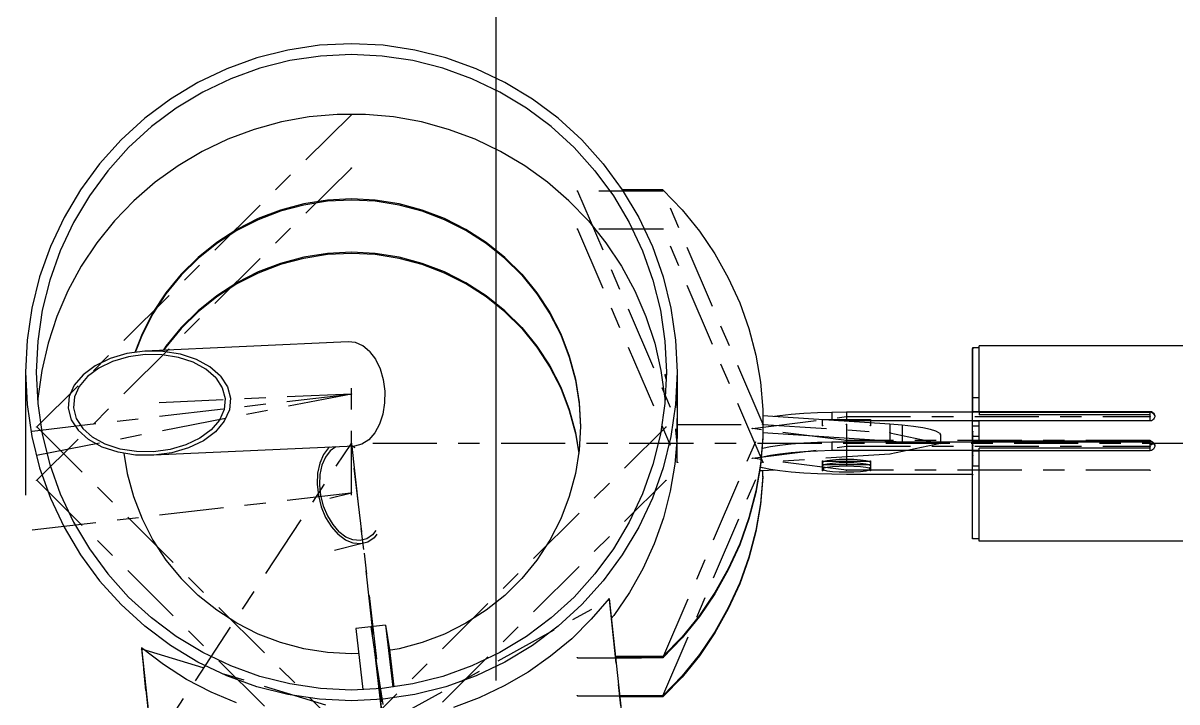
# Model space of a CAD drawing. Header units: millimetres. Extents: x 2368 to 8313, y 7493 to 11698.
# Drawn here: x 4042.2 to 4096.2, y 9145 to 9176.8 of the extents above; entities that cross this region are included whole.
import ezdxf

# ---------------------------------------------------------------- set-up
doc = ezdxf.new("R2010")
doc.units = ezdxf.units.MM
for name, pattern in [('CENTER', [50.8, 31.75, -6.35, 6.35, -6.35]), ('XKITLINE00', [0]), ('XKITLINE03', [6, 3, -1, 1, -1])]:
    doc.linetypes.add(name, pattern=pattern)

msp = doc.modelspace()

# ---------------------------------------------------------------- linework, layer by layer
at = {"color": 6, "linetype": 'CENTER'}
msp.add_line((4064.3619, 8739.6288), (4064.3619, 9217.681), dxfattribs=at)
at = {"color": 8, "linetype": 'XKITLINE00'}
for p, q in [((4054.615, 9175.5166), (4053.1642, 9175.1503)), ((4056.0944, 9175.7379), (4054.615, 9175.5166)), ((4057.5882, 9175.8119), (4056.0944, 9175.7379)), ((4057.5882, 9175.3078), (4056.1434, 9175.2362)), ((4059.082, 9175.7379), (4057.5882, 9175.8119)), ((4059.0329, 9175.2362), (4057.5882, 9175.3078)), ((4060.5614, 9175.5166), (4059.082, 9175.7379)), ((4062.0121, 9175.1503), (4060.5614, 9175.5166)), ((4053.1642, 9175.1503), (4051.7561, 9174.6423)), ((4054.7125, 9175.0222), (4053.3094, 9174.6679)), ((4056.1434, 9175.2362), (4054.7125, 9175.0222)), ((4060.4638, 9175.0222), (4059.0329, 9175.2362)), ((4061.867, 9174.6679), (4060.4638, 9175.0222)), ((4063.4203, 9174.6423), (4062.0121, 9175.1503)), ((4051.7561, 9174.6423), (4050.4041, 9173.9976)), ((4053.3094, 9174.6679), (4051.9474, 9174.1766)), ((4063.2289, 9174.1766), (4061.867, 9174.6679)), ((4064.7723, 9173.9976), (4063.4203, 9174.6423)), ((4050.4041, 9173.9976), (4049.1213, 9173.2224)), ((4051.9474, 9174.1766), (4050.6398, 9173.553)), ((4064.5366, 9173.553), (4063.2289, 9174.1766)), ((4066.0551, 9173.2224), (4064.7723, 9173.9976)), ((4049.1213, 9173.2224), (4047.92, 9172.3242)), ((4050.6398, 9173.553), (4049.3991, 9172.8033)), ((4065.7773, 9172.8033), (4064.5366, 9173.553)), ((4067.2563, 9172.3242), (4066.0551, 9173.2224)), ((4049.3991, 9172.8033), (4048.2372, 9171.9345)), ((4066.9391, 9171.9345), (4065.7773, 9172.8033)), ((4047.92, 9172.3242), (4046.8119, 9171.3116)), ((4054.3127, 9172.1535), (4053.0395, 9171.805)), ((4055.6123, 9172.3874), (4054.3127, 9172.1535)), ((4056.9278, 9172.5049), (4055.6123, 9172.3874)), ((4058.2486, 9172.5049), (4056.9278, 9172.5049)), ((4059.5641, 9172.3874), (4058.2486, 9172.5049)), ((4060.8637, 9172.1535), (4059.5641, 9172.3874)), ((4062.1369, 9171.805), (4060.8637, 9172.1535)), ((4068.3645, 9171.3116), (4067.2563, 9172.3242)), ((4048.2372, 9171.9345), (4047.1654, 9170.9552)), ((4053.0395, 9171.805), (4051.8029, 9171.3446)), ((4063.3735, 9171.3446), (4062.1369, 9171.805)), ((4068.0109, 9170.9552), (4066.9391, 9171.9345)), ((4046.8119, 9171.3116), (4045.8075, 9170.1944)), ((4051.8029, 9171.3446), (4050.6128, 9170.7762)), ((4064.5635, 9170.7762), (4063.3735, 9171.3446)), ((4068.3645, 9171.3116), (4069.3689, 9170.1944)), ((4047.1654, 9170.9552), (4046.194, 9169.8746)), ((4050.6128, 9170.7762), (4049.479, 9170.1043)), ((4065.6974, 9170.1043), (4064.5635, 9170.7762)), ((4068.0109, 9170.9552), (4068.9823, 9169.8746)), ((4045.8075, 9170.1944), (4044.9166, 9168.9833)), ((4049.479, 9170.1043), (4048.4104, 9169.3342)), ((4066.766, 9169.3342), (4065.6974, 9170.1043)), ((4069.3689, 9170.1944), (4070.2598, 9168.9833)), ((4046.194, 9169.8746), (4045.3323, 9168.7032)), ((4068.9823, 9169.8746), (4069.844, 9168.7032)), ((4044.9166, 9168.9833), (4044.1477, 9167.6899)), ((4048.4104, 9169.3342), (4047.4158, 9168.4723)), ((4067.7606, 9168.4723), (4066.766, 9169.3342)), ((4070.2598, 9168.9833), (4071.0287, 9167.6899)), ((4072.1647, 9168.9747), (4070.2661, 9168.9747)), ((4072.1647, 9168.9747), (4073.0578, 9168.0476)), ((4045.3323, 9168.7032), (4044.5887, 9167.4523)), ((4047.4158, 9168.4723), (4046.503, 9167.5254)), ((4055.3594, 9168.3197), (4054.2755, 9168.0317)), ((4056.4676, 9168.4938), (4055.3594, 9168.3197)), ((4056.4676, 9168.4429), (4055.3594, 9168.2688)), ((4057.5882, 9168.5521), (4056.4676, 9168.4938)), ((4057.5882, 9168.5012), (4056.4676, 9168.4429)), ((4058.7087, 9168.4938), (4057.5882, 9168.5521)), ((4058.7087, 9168.4429), (4057.5882, 9168.5012)), ((4059.817, 9168.3197), (4058.7087, 9168.4938)), ((4059.817, 9168.2688), (4058.7087, 9168.4429)), ((4060.9009, 9168.0317), (4059.817, 9168.3197)), ((4067.7606, 9168.4723), (4068.6734, 9167.5254)), ((4069.844, 9168.7032), (4070.5877, 9167.4523)), ((4054.2755, 9168.0317), (4053.228, 9167.6328)), ((4054.2755, 9167.9808), (4053.228, 9167.5819)), ((4055.3594, 9168.2688), (4054.2755, 9167.9808)), ((4060.9009, 9167.9808), (4059.817, 9168.2688)), ((4061.9484, 9167.6328), (4060.9009, 9168.0317)), ((4061.9484, 9167.5819), (4060.9009, 9167.9808)), ((4073.0578, 9168.0476), (4073.8686, 9167.049)), ((4044.1477, 9167.6899), (4043.5083, 9166.3269)), ((4044.5887, 9167.4523), (4043.9702, 9166.134)), ((4046.503, 9167.5254), (4045.6795, 9166.5011)), ((4053.228, 9167.6328), (4052.2282, 9167.1276)), ((4053.228, 9167.5819), (4052.2282, 9167.0767)), ((4062.9482, 9167.1276), (4061.9484, 9167.6328)), ((4062.9482, 9167.0767), (4061.9484, 9167.5819)), ((4068.6734, 9167.5254), (4069.4969, 9166.5011)), ((4070.5877, 9167.4523), (4071.2062, 9166.134)), ((4071.0287, 9167.6899), (4071.6681, 9166.3269)), ((4052.2282, 9167.1276), (4051.2871, 9166.5214)), ((4052.2282, 9167.0767), (4051.2871, 9166.4705)), ((4063.8893, 9166.5214), (4062.9482, 9167.1276)), ((4063.8893, 9166.4705), (4062.9482, 9167.0767)), ((4073.8686, 9167.049), (4074.5912, 9165.9858)), ((4043.5083, 9166.3269), (4043.0044, 9164.9072)), ((4043.9702, 9166.134), (4043.4829, 9164.7608)), ((4045.6795, 9166.5011), (4044.9518, 9165.4077)), ((4051.2871, 9166.5214), (4050.4151, 9165.821)), ((4051.2871, 9166.4705), (4050.4151, 9165.7701)), ((4064.7613, 9165.821), (4063.8893, 9166.5214)), ((4064.7613, 9165.7701), (4063.8893, 9166.4705)), ((4069.4969, 9166.5011), (4070.2246, 9165.4077)), ((4071.2062, 9166.134), (4071.6935, 9164.7608)), ((4071.6681, 9166.3269), (4072.1719, 9164.9072)), ((4050.4151, 9165.821), (4049.6217, 9165.034)), ((4050.4151, 9165.7701), (4049.6217, 9164.9831)), ((4055.3594, 9165.8258), (4054.2755, 9165.5377)), ((4055.3594, 9165.7749), (4054.2755, 9165.4868)), ((4056.4677, 9165.9999), (4055.3594, 9165.8258)), ((4056.4677, 9165.949), (4055.3594, 9165.7749)), ((4057.5882, 9166.0581), (4056.4677, 9165.9999)), ((4057.5882, 9166.0072), (4056.4677, 9165.949)), ((4058.7088, 9165.9999), (4057.5882, 9166.0581)), ((4058.7088, 9165.949), (4057.5882, 9166.0072)), ((4059.817, 9165.8258), (4058.7088, 9165.9999)), ((4059.817, 9165.7749), (4058.7088, 9165.949)), ((4060.9009, 9165.5377), (4059.817, 9165.8258)), ((4060.9009, 9165.4868), (4059.817, 9165.7749)), ((4065.5547, 9165.034), (4064.7613, 9165.821)), ((4065.5547, 9164.9831), (4064.7613, 9165.7701)), ((4074.5912, 9165.9858), (4075.2206, 9164.8658)), ((4044.9518, 9165.4077), (4044.3259, 9164.2541)), ((4053.228, 9165.1389), (4052.2282, 9164.6336)), ((4053.228, 9165.088), (4052.2282, 9164.5827)), ((4054.2755, 9165.5377), (4053.228, 9165.1389)), ((4054.2755, 9165.4868), (4053.228, 9165.088)), ((4061.9484, 9165.1389), (4060.9009, 9165.5377)), ((4061.9484, 9165.088), (4060.9009, 9165.4868)), ((4062.9482, 9164.6336), (4061.9484, 9165.1389)), ((4062.9482, 9164.5827), (4061.9484, 9165.088)), ((4070.2246, 9165.4077), (4070.8505, 9164.2541)), ((4043.0044, 9164.9072), (4042.641, 9163.4445)), ((4043.4829, 9164.7608), (4043.1314, 9163.3462)), ((4049.6217, 9165.034), (4048.9155, 9164.1691)), ((4049.6217, 9164.9831), (4048.9155, 9164.1182)), ((4052.2282, 9164.6336), (4051.2872, 9164.0274)), ((4052.2282, 9164.5827), (4051.2872, 9163.9765)), ((4063.8893, 9164.0274), (4062.9482, 9164.6336)), ((4063.8893, 9163.9765), (4062.9482, 9164.5827)), ((4065.5547, 9165.034), (4066.2609, 9164.1691)), ((4065.5547, 9164.9831), (4066.2609, 9164.1182)), ((4071.6935, 9164.7608), (4072.0449, 9163.3462)), ((4072.1719, 9164.9072), (4072.5353, 9163.4445)), ((4075.2206, 9164.8658), (4075.7521, 9163.6969)), ((4044.3259, 9164.2541), (4043.8068, 9163.0494)), ((4048.9155, 9164.1691), (4048.3044, 9163.2357)), ((4048.9155, 9164.1182), (4048.3044, 9163.1848)), ((4051.2872, 9164.0274), (4050.4151, 9163.327)), ((4051.2872, 9163.9765), (4050.4151, 9163.2761)), ((4064.7613, 9163.327), (4063.8893, 9164.0274)), ((4064.7613, 9163.2761), (4063.8893, 9163.9765)), ((4066.2609, 9164.1691), (4066.872, 9163.2357)), ((4066.2609, 9164.1182), (4066.872, 9163.1848)), ((4070.8505, 9164.2541), (4071.3696, 9163.0494)), ((4042.641, 9163.4445), (4042.4216, 9161.953)), ((4072.5353, 9163.4445), (4072.7548, 9161.953)), ((4075.7521, 9163.6969), (4076.1819, 9162.4877)), ((4043.1314, 9163.3462), (4042.9192, 9161.9036)), ((4043.8068, 9163.0494), (4043.3987, 9161.8035)), ((4048.3044, 9163.2357), (4047.795, 9162.244)), ((4048.3044, 9163.1848), (4047.795, 9162.1931)), ((4050.4151, 9163.327), (4049.6217, 9162.5401)), ((4050.4151, 9163.2761), (4049.6217, 9162.4892)), ((4065.5547, 9162.5401), (4064.7613, 9163.327)), ((4065.5547, 9162.4892), (4064.7613, 9163.2761)), ((4066.872, 9163.2357), (4067.3814, 9162.244)), ((4066.872, 9163.1848), (4067.3814, 9162.1931)), ((4071.3696, 9163.0494), (4071.7777, 9161.8035)), ((4072.0449, 9163.3462), (4072.2572, 9161.9036)), ((4049.6217, 9162.5401), (4048.9155, 9161.6751)), ((4049.6217, 9162.4892), (4048.9155, 9161.6242)), ((4065.5547, 9162.5401), (4066.2609, 9161.6751)), ((4065.5547, 9162.4892), (4066.2609, 9161.6242)), ((4076.1819, 9162.4877), (4076.507, 9161.2467)), ((4042.4216, 9161.953), (4042.3482, 9160.447)), ((4042.9192, 9161.9036), (4042.8482, 9160.447)), ((4043.3987, 9161.8035), (4043.1047, 9160.5262)), ((4047.795, 9162.244), (4047.4572, 9161.3712)), ((4047.795, 9162.1931), (4047.478, 9161.374)), ((4057.4368, 9161.8663), (4047.9251, 9161.4345)), ((4057.7879, 9161.8352), (4057.4368, 9161.8663)), ((4058.1289, 9161.6835), (4057.7879, 9161.8352)), ((4067.3814, 9162.244), (4067.7835, 9161.205)), ((4067.3814, 9162.1931), (4067.7835, 9161.1541)), ((4071.7777, 9161.8035), (4072.0716, 9160.5262)), ((4072.2572, 9161.9036), (4072.3282, 9160.447)), ((4072.7548, 9161.953), (4072.8282, 9160.447)), ((4047.086, 9161.321), (4046.2994, 9161.0913)), ((4047.9251, 9161.4345), (4047.086, 9161.321)), ((4047.9389, 9161.275), (4047.1547, 9161.169)), ((4048.7748, 9161.426), (4047.9251, 9161.4345)), ((4048.7328, 9161.267), (4047.9389, 9161.275)), ((4049.4968, 9161.1455), (4048.7328, 9161.267)), ((4049.5924, 9161.2959), (4048.7748, 9161.426)), ((4048.9155, 9161.6751), (4048.7835, 9161.4734)), ((4048.9155, 9161.6242), (4048.8178, 9161.475)), ((4050.3369, 9161.0509), (4049.5924, 9161.2959)), ((4058.4428, 9161.4189), (4058.1289, 9161.6835)), ((4058.4428, 9161.4189), (4058.7139, 9161.0547)), ((4066.2609, 9161.6751), (4066.872, 9160.7417)), ((4066.2609, 9161.6242), (4066.872, 9160.6908)), ((4086.9482, 9161.5875), (4086.6482, 9161.5875)), ((4086.6482, 9161.5875), (4086.6482, 9161.564)), ((4086.6482, 9159.8479), (4086.6482, 9161.564)), ((4086.9482, 9158.6034), (4086.9482, 9161.6874)), ((4134.2282, 9161.6874), (4086.9482, 9161.6874)), ((4045.6048, 9160.7568), (4045.0371, 9160.3343)), ((4046.2994, 9161.0913), (4045.6048, 9160.7568)), ((4046.4197, 9160.9543), (4045.7707, 9160.6417)), ((4047.1547, 9161.169), (4046.4197, 9160.9543)), ((4050.1925, 9160.9166), (4049.4968, 9161.1455)), ((4050.785, 9160.5916), (4050.1925, 9160.9166)), ((4050.971, 9160.7031), (4050.3369, 9161.0509)), ((4058.7139, 9161.0547), (4058.9285, 9160.609)), ((4066.872, 9160.7417), (4067.3814, 9159.7501)), ((4067.7835, 9161.205), (4068.0739, 9160.1299)), ((4067.7835, 9161.1541), (4068.0739, 9160.079)), ((4076.507, 9161.2467), (4076.7251, 9159.9828)), ((4042.3482, 9160.447), (4042.3482, 9154.7057)), ((4042.3482, 9160.447), (4042.4216, 9158.941)), ((4042.8482, 9160.447), (4042.9192, 9158.9904)), ((4043.1047, 9160.5262), (4042.9274, 9159.228)), ((4045.0371, 9160.3343), (4044.6247, 9159.8451)), ((4045.2402, 9160.247), (4044.8548, 9159.7898)), ((4045.7707, 9160.6417), (4045.2402, 9160.247)), ((4051.2445, 9160.1869), (4050.785, 9160.5916)), ((4051.4628, 9160.2701), (4050.971, 9160.7031)), ((4051.2445, 9160.1869), (4051.5482, 9159.7229)), ((4051.4628, 9160.2701), (4051.7877, 9159.7734)), ((4058.9285, 9160.609), (4059.0759, 9160.1043)), ((4066.872, 9160.6908), (4067.3814, 9159.6992)), ((4072.0716, 9160.5262), (4072.2489, 9159.228)), ((4072.3282, 9160.447), (4072.2572, 9158.9904)), ((4072.2572, 9160.368), (4072.3138, 9160.152)), ((4072.2572, 9160.3172), (4072.3117, 9160.1091)), ((4072.8282, 9160.447), (4072.7548, 9158.941)), ((4072.8282, 9160.447), (4072.8282, 9157.8858)), ((4044.6247, 9159.8451), (4044.3883, 9159.3136)), ((4044.8548, 9159.7898), (4044.6339, 9159.2932)), ((4051.5482, 9159.7229), (4051.6806, 9159.2227)), ((4051.7877, 9159.7734), (4051.9295, 9159.2381)), ((4059.0759, 9160.1043), (4059.1487, 9159.5659)), ((4067.3814, 9159.7501), (4067.7835, 9158.711)), ((4067.3814, 9159.6992), (4067.7835, 9158.6601)), ((4068.0739, 9160.1299), (4068.2495, 9159.0307)), ((4068.0739, 9160.079), (4068.2495, 9158.9798)), ((4076.7251, 9159.9828), (4076.8345, 9158.7052)), ((4086.6482, 9158.575), (4086.6482, 9159.8479)), ((4042.9274, 9159.228), (4042.9179, 9159.0165)), ((4044.3883, 9159.3136), (4044.3397, 9158.7665)), ((4044.6339, 9159.2932), (4044.5886, 9158.7819)), ((4051.6806, 9159.2227), (4051.6353, 9158.7114)), ((4051.9295, 9159.2381), (4051.8809, 9158.691)), ((4059.1487, 9159.5659), (4059.1432, 9159.0207)), ((4072.2489, 9159.228), (4072.2585, 9159.0169)), ((4072.7748, 9159.3515), (4072.8345, 9158.6543)), ((4072.7764, 9159.3839), (4072.8345, 9158.7052)), ((4086.9482, 9159.247), (4086.6482, 9159.247)), ((4042.4216, 9158.941), (4042.641, 9157.4494)), ((4042.9192, 9158.9904), (4043.1314, 9157.5478)), ((4044.3397, 9158.7665), (4044.4815, 9158.2312)), ((4044.5886, 9158.7819), (4044.721, 9158.2817)), ((4051.6353, 9158.7114), (4051.4144, 9158.2148)), ((4051.8809, 9158.691), (4051.6446, 9158.1595)), ((4059.1432, 9159.0207), (4059.0598, 9158.4962)), ((4067.7835, 9158.711), (4068.074, 9157.636)), ((4067.7835, 9158.6601), (4068.074, 9157.5851)), ((4068.2495, 9159.0307), (4068.3082, 9157.9192)), ((4068.2495, 9158.9798), (4068.3068, 9157.8938)), ((4072.2572, 9158.9904), (4072.0449, 9157.5478)), ((4072.7548, 9158.941), (4072.5353, 9157.4494)), ((4072.8345, 9158.7052), (4072.8345, 9157.423)), ((4076.8345, 9158.7052), (4076.8345, 9157.423)), ((4080.0599, 9158.5681), (4079.3885, 9158.5476)), ((4080.7482, 9158.575), (4080.0599, 9158.5681)), ((4080.0599, 9158.5681), (4080.0599, 9158.196)), ((4080.7482, 9158.575), (4080.7482, 9158.1783)), ((4086.9482, 9158.575), (4080.7482, 9158.575)), ((4086.9482, 9158.5916), (4086.6482, 9158.5916)), ((4086.9482, 9158.6034), (4086.9482, 9158.5771)), ((4094.9482, 9158.6033), (4086.9482, 9158.6034)), ((4086.9482, 9158.5916), (4086.9482, 9158.575)), ((4094.9482, 9158.5771), (4086.9482, 9158.5771)), ((4086.9482, 9158.575), (4086.9482, 9158.4647)), ((4094.9482, 9158.5669), (4086.9482, 9158.5669)), ((4094.9482, 9158.6033), (4094.9482, 9158.5771)), ((4095.0102, 9158.5948), (4094.9482, 9158.6033)), ((4095.0102, 9158.5686), (4094.9482, 9158.5771)), ((4094.9482, 9158.1783), (4094.9482, 9158.5669)), ((4095.0102, 9158.5948), (4095.0102, 9158.5686)), ((4095.0671, 9158.5699), (4095.0102, 9158.5948)), ((4095.0671, 9158.5437), (4095.0102, 9158.5686)), ((4095.1145, 9158.5306), (4095.0671, 9158.5699)), ((4044.4815, 9158.2312), (4044.8064, 9157.7345)), ((4044.721, 9158.2817), (4045.0247, 9157.8177)), ((4051.4144, 9158.2148), (4051.029, 9157.7576)), ((4051.6446, 9158.1595), (4051.2322, 9157.6702)), ((4058.9026, 9158.0185), (4058.6794, 9157.6117)), ((4059.0598, 9158.4962), (4058.9026, 9158.0185)), ((4072.8345, 9158.2835), (4072.8282, 9158.2827)), ((4072.8282, 9157.3494), (4072.8282, 9158.2827)), ((4082.7793, 9158.0159), (4076.8345, 9158.4095)), ((4077.6369, 9158.4111), (4077.3829, 9158.3732)), ((4078.1619, 9158.4681), (4077.6369, 9158.4111)), ((4078.7506, 9158.514), (4078.1619, 9158.4681)), ((4079.3885, 9158.5476), (4078.7506, 9158.514)), ((4080.7482, 9158.1783), (4080.382, 9158.1746)), ((4094.9482, 9158.1783), (4080.7482, 9158.1783)), ((4086.6482, 9157.6912), (4086.6482, 9158.164)), ((4086.9482, 9158.164), (4086.6482, 9158.164)), ((4094.9482, 9158.4647), (4086.9482, 9158.4647)), ((4094.9482, 9158.1747), (4086.9482, 9158.1747)), ((4086.9482, 9157.2225), (4086.9482, 9158.1747)), ((4095.0102, 9158.1835), (4094.9482, 9158.1747)), ((4095.0671, 9158.209), (4095.0102, 9158.1835)), ((4095.1145, 9158.5044), (4095.0671, 9158.5437)), ((4095.1145, 9158.2492), (4095.0671, 9158.209)), ((4095.1145, 9158.5306), (4095.1483, 9158.4822)), ((4095.1145, 9158.5044), (4095.1483, 9158.4539)), ((4095.1483, 9158.3009), (4095.1145, 9158.2492)), ((4095.1483, 9158.4822), (4095.166, 9158.4212)), ((4095.1483, 9158.4539), (4095.1579, 9158.4227)), ((4095.166, 9158.3598), (4095.1483, 9158.3009)), ((4095.1579, 9158.4227), (4095.166, 9158.3957)), ((4095.166, 9158.4212), (4095.166, 9158.3598)), ((4043.1314, 9157.5478), (4043.4829, 9156.1331)), ((4045.2983, 9157.3015), (4044.8064, 9157.7345)), ((4045.4843, 9157.413), (4045.0247, 9157.8177)), ((4051.029, 9157.7576), (4050.4986, 9157.3628)), ((4051.2322, 9157.6702), (4050.6644, 9157.2478)), ((4058.6794, 9157.6117), (4058.4016, 9157.2961)), ((4068.074, 9157.636), (4068.2278, 9156.6723)), ((4068.074, 9157.5851), (4068.2238, 9156.6469)), ((4068.3082, 9157.9192), (4068.2495, 9156.8078)), ((4072.0449, 9157.5478), (4071.6935, 9156.1331)), ((4072.7548, 9157.8037), (4072.8109, 9157.148)), ((4072.7548, 9157.7528), (4072.8088, 9157.1226)), ((4072.8345, 9157.49), (4072.8282, 9157.4892)), ((4082.7793, 9157.2224), (4076.8345, 9157.616)), ((4083.3606, 9157.9697), (4082.7793, 9158.0159)), ((4082.7793, 9158.0159), (4082.7793, 9157.2224)), ((4083.8785, 9157.9127), (4083.3606, 9157.9697)), ((4083.3606, 9157.9697), (4083.3606, 9157.1864)), ((4084.3205, 9157.8461), (4083.8785, 9157.9127)), ((4084.6759, 9157.7716), (4084.3205, 9157.8461)), ((4084.9362, 9157.6909), (4084.6759, 9157.7716)), ((4085.0949, 9157.6061), (4084.9362, 9157.6909)), ((4085.0949, 9157.6061), (4085.1482, 9157.5192)), ((4085.1482, 9157.5192), (4085.1482, 9157.1864)), ((4086.9482, 9157.9288), (4086.6482, 9157.9288)), ((4086.6482, 9157.1864), (4086.6482, 9157.6912)), ((4042.641, 9157.4494), (4043.0044, 9155.9868)), ((4045.9323, 9156.9537), (4045.2983, 9157.3015)), ((4046.0767, 9157.088), (4045.4843, 9157.413)), ((4046.6768, 9156.7086), (4045.9323, 9156.9537)), ((4046.7724, 9156.8591), (4046.0767, 9157.088)), ((4057.7395, 9156.9967), (4048.3441, 9156.5701)), ((4049.8495, 9157.0503), (4049.1145, 9156.8356)), ((4050.4986, 9157.3628), (4049.8495, 9157.0503)), ((4050.6644, 9157.2478), (4049.9699, 9156.9133)), ((4056.5707, 9156.9436), (4056.5257, 9156.9123)), ((4056.8567, 9156.9566), (4056.5954, 9156.7747)), ((4057.7691, 9156.9146), (4057.5882, 9156.9898)), ((4058.0829, 9157.0876), (4057.7395, 9156.9967)), ((4058.4016, 9157.2961), (4058.0829, 9157.0876)), ((4072.5353, 9157.4494), (4072.1719, 9155.9868)), ((4072.8345, 9157.423), (4072.7251, 9156.1454)), ((4076.8345, 9157.423), (4076.7251, 9156.1454)), ((4076.8345, 9157.3721), (4076.7251, 9156.0945)), ((4077.1885, 9156.9556), (4076.8278, 9156.8807)), ((4076.8345, 9157.423), (4076.8345, 9157.3721)), ((4077.6369, 9157.0224), (4077.1885, 9156.9556)), ((4078.1619, 9157.0795), (4077.6369, 9157.0224)), ((4078.7506, 9157.1254), (4078.1619, 9157.0795)), ((4079.3885, 9157.159), (4078.7506, 9157.1254)), ((4080.0599, 9157.1795), (4079.3885, 9157.159)), ((4080.7482, 9157.1864), (4080.0599, 9157.1795)), ((4080.0599, 9157.1795), (4080.0599, 9156.7828)), ((4094.9482, 9157.1864), (4080.7482, 9157.1864)), ((4080.7482, 9157.1864), (4080.7482, 9156.7897)), ((4083.2325, 9157.1864), (4082.7793, 9157.2224)), ((4086.9482, 9157.452), (4086.6482, 9157.452)), ((4086.9482, 9157.2119), (4086.6482, 9157.2119)), ((4086.9482, 9157.2225), (4086.9482, 9157.1971)), ((4094.9482, 9157.2225), (4086.9482, 9157.2225)), ((4086.9482, 9157.2119), (4086.9482, 9157.1864)), ((4094.9482, 9157.1971), (4086.9482, 9157.1971)), ((4094.9482, 9157.2225), (4094.9482, 9157.1971)), ((4095.0102, 9157.2136), (4094.9482, 9157.2225)), ((4094.9482, 9157.1971), (4094.9482, 9157.1864)), ((4095.0102, 9157.1881), (4094.9482, 9157.1971)), ((4094.9482, 9156.7815), (4094.9482, 9157.1864)), ((4095.0102, 9157.0568), (4094.9482, 9157.0479)), ((4095.0102, 9157.2136), (4095.0102, 9157.1881)), ((4095.0671, 9157.1875), (4095.0102, 9157.2136)), ((4095.0671, 9157.1621), (4095.0102, 9157.1881)), ((4095.0671, 9157.0829), (4095.0102, 9157.0568)), ((4095.1145, 9157.1464), (4095.0671, 9157.1875)), ((4095.1145, 9157.1209), (4095.0671, 9157.1621)), ((4095.1127, 9157.1225), (4095.0671, 9157.0829)), ((4095.1145, 9157.1464), (4095.1483, 9157.0935)), ((4095.1145, 9157.1209), (4095.1483, 9157.0681)), ((4095.1483, 9157.0935), (4095.166, 9157.0333)), ((4095.1483, 9157.0681), (4095.166, 9157.0078)), ((4095.166, 9156.9705), (4095.1483, 9156.908)), ((4095.166, 9157.0333), (4095.166, 9156.9705)), ((4047.4944, 9156.5786), (4046.6768, 9156.7086)), ((4047.5364, 9156.7375), (4046.7724, 9156.8591)), ((4046.9497, 9156.6652), (4047.1024, 9155.7085)), ((4046.9554, 9156.6643), (4046.9526, 9156.6467)), ((4048.3441, 9156.5701), (4047.4944, 9156.5786)), ((4048.3303, 9156.7296), (4047.5364, 9156.7375)), ((4049.1145, 9156.8356), (4048.3303, 9156.7296)), ((4049.1833, 9156.6836), (4048.3441, 9156.5701)), ((4049.9699, 9156.9133), (4049.1833, 9156.6836)), ((4056.2847, 9156.6021), (4056.109, 9156.2022)), ((4056.3702, 9156.4848), (4056.206, 9156.1111)), ((4056.5257, 9156.9123), (4056.2847, 9156.6021)), ((4056.5954, 9156.7747), (4056.3702, 9156.4848)), ((4068.2495, 9156.8078), (4068.0739, 9155.7085)), ((4076.8278, 9156.484), (4076.7566, 9156.4621)), ((4076.8278, 9156.8807), (4076.7915, 9156.8696)), ((4077.1885, 9156.5589), (4076.8278, 9156.484)), ((4077.6369, 9156.6257), (4077.1885, 9156.5589)), ((4078.1619, 9156.6827), (4077.6369, 9156.6257)), ((4078.7506, 9156.7287), (4078.1619, 9156.6827)), ((4079.3885, 9156.7623), (4078.7506, 9156.7287)), ((4080.0599, 9156.7828), (4079.3885, 9156.7623)), ((4080.7482, 9156.7897), (4080.0599, 9156.7828)), ((4086.9482, 9156.7897), (4080.7482, 9156.7897)), ((4086.6482, 9155.3796), (4086.6482, 9156.7665)), ((4086.9482, 9156.7665), (4086.6482, 9156.7665)), ((4094.9482, 9156.8999), (4086.9482, 9156.9)), ((4086.9482, 9156.7815), (4086.9482, 9156.9)), ((4094.9482, 9156.7815), (4086.9482, 9156.7815)), ((4094.9482, 9156.7783), (4086.9482, 9156.7783)), ((4086.9482, 9152.5575), (4086.9482, 9156.7783)), ((4095.0102, 9156.7874), (4094.9482, 9156.7783)), ((4095.0671, 9156.8141), (4095.0102, 9156.7874)), ((4095.1145, 9156.8562), (4095.0671, 9156.8141)), ((4095.1483, 9156.908), (4095.1145, 9156.8562)), ((4043.0044, 9155.9868), (4043.5083, 9154.5671)), ((4043.4829, 9156.1331), (4043.9702, 9154.76)), ((4056.109, 9156.2022), (4056.0075, 9155.7327)), ((4056.206, 9156.1111), (4056.1111, 9155.6724)), ((4071.6935, 9156.1331), (4071.2062, 9154.76)), ((4072.1719, 9155.9868), (4071.6681, 9154.5671)), ((4072.7251, 9156.1454), (4072.507, 9154.8815)), ((4076.7251, 9156.1454), (4076.507, 9154.8815)), ((4076.7251, 9156.0945), (4076.507, 9154.8306)), ((4076.8278, 9155.9756), (4076.7108, 9156.0116)), ((4077.1885, 9155.9007), (4076.8278, 9155.9756)), ((4077.3828, 9155.8718), (4076.8282, 9155.8351)), ((4077.6369, 9155.8339), (4077.1885, 9155.9007)), ((4079.683, 9156.2738), (4079.6282, 9156.2298)), ((4079.6282, 9156.2298), (4079.6282, 9156.0711)), ((4079.683, 9156.1151), (4079.6282, 9156.0711)), ((4079.683, 9156.1151), (4079.6282, 9156.0711)), ((4079.6282, 9156.0711), (4079.6282, 9155.9124)), ((4079.683, 9155.9564), (4079.6282, 9155.9124)), ((4079.683, 9155.8684), (4079.6282, 9155.9124)), ((4079.8421, 9156.3136), (4079.683, 9156.2738)), ((4079.8421, 9156.1549), (4079.683, 9156.1151)), ((4079.8421, 9156.1549), (4079.683, 9156.1151)), ((4079.8421, 9155.9962), (4079.683, 9155.9564)), ((4079.8421, 9155.8286), (4079.683, 9155.8684)), ((4080.0899, 9156.3451), (4079.8421, 9156.3136)), ((4080.0899, 9156.1864), (4079.8421, 9156.1549)), ((4080.0899, 9156.1864), (4079.8421, 9156.1549)), ((4080.0899, 9156.0277), (4079.8421, 9155.9962)), ((4080.4021, 9156.3653), (4080.0899, 9156.3451)), ((4080.4021, 9156.2066), (4080.0899, 9156.1864)), ((4080.4021, 9156.2066), (4080.0899, 9156.1864)), ((4080.4021, 9156.0479), (4080.0899, 9156.0277)), ((4080.7482, 9156.3723), (4080.4021, 9156.3653)), ((4080.7482, 9156.2136), (4080.4021, 9156.2066)), ((4080.7482, 9156.2136), (4080.4021, 9156.2066)), ((4080.7482, 9156.0549), (4080.4021, 9156.0479)), ((4081.0943, 9156.3653), (4080.7482, 9156.3723)), ((4080.7482, 9156.3723), (4080.7482, 9156.2136)), ((4081.0943, 9156.2066), (4080.7482, 9156.2136)), ((4080.7482, 9156.2136), (4080.7482, 9156.0549)), ((4081.0943, 9156.2066), (4080.7482, 9156.2136)), ((4081.0943, 9156.0479), (4080.7482, 9156.0549)), ((4081.4065, 9156.3451), (4081.0943, 9156.3653)), ((4081.4065, 9156.1864), (4081.0943, 9156.2066)), ((4081.4065, 9156.1864), (4081.0943, 9156.2066)), ((4081.4065, 9156.0277), (4081.0943, 9156.0479)), ((4081.6543, 9156.3136), (4081.4065, 9156.3451)), ((4081.6543, 9156.1549), (4081.4065, 9156.1864)), ((4081.6543, 9156.1549), (4081.4065, 9156.1864)), ((4081.6543, 9155.9962), (4081.4065, 9156.0277)), ((4081.8134, 9156.2738), (4081.6543, 9156.3136)), ((4081.8134, 9156.1151), (4081.6543, 9156.1549)), ((4081.8134, 9156.1151), (4081.6543, 9156.1549)), ((4081.8134, 9155.9564), (4081.6543, 9155.9962)), ((4081.8134, 9155.8684), (4081.6543, 9155.8286)), ((4081.8682, 9156.2298), (4081.8134, 9156.2738)), ((4081.8682, 9156.0711), (4081.8134, 9156.1151)), ((4081.8682, 9156.0711), (4081.8134, 9156.1151)), ((4081.8682, 9155.9124), (4081.8134, 9155.9564)), ((4081.8682, 9155.9124), (4081.8134, 9155.8684)), ((4081.8682, 9156.2298), (4081.8682, 9156.0711)), ((4081.8682, 9156.0711), (4081.8682, 9155.9124)), ((4086.9482, 9156.0594), (4086.6482, 9156.0594)), ((4047.1024, 9155.7085), (4047.3929, 9154.6335)), ((4056.0075, 9155.7327), (4055.9852, 9155.217)), ((4056.1111, 9155.6724), (4056.0903, 9155.1905)), ((4068.0739, 9155.7085), (4067.7835, 9154.6335)), ((4076.8282, 9155.8351), (4076.6803, 9155.8351)), ((4076.8345, 9155.5907), (4076.7251, 9154.3131)), ((4076.8345, 9155.5398), (4076.7251, 9154.2622)), ((4076.8345, 9155.5398), (4076.8345, 9155.8355)), ((4078.1619, 9155.7769), (4077.6369, 9155.8339)), ((4078.7506, 9155.731), (4078.1619, 9155.7769)), ((4079.3885, 9155.6973), (4078.7506, 9155.731)), ((4080.0599, 9155.6768), (4079.3885, 9155.6973)), ((4080.0899, 9155.7971), (4079.8421, 9155.8286)), ((4080.7482, 9155.6699), (4080.0599, 9155.6768)), ((4080.4021, 9155.7769), (4080.0899, 9155.7971)), ((4080.7482, 9155.7699), (4080.4021, 9155.7769)), ((4081.0943, 9155.7769), (4080.7482, 9155.7699)), ((4086.6482, 9155.6699), (4080.7482, 9155.6699)), ((4081.4065, 9155.7971), (4081.0943, 9155.7769)), ((4081.6543, 9155.8286), (4081.4065, 9155.7971)), ((4086.6482, 9152.6575), (4086.6482, 9155.3796)), ((4055.9852, 9155.217), (4056.0433, 9154.6811)), ((4056.0903, 9155.1905), (4056.1446, 9154.6898)), ((4072.507, 9154.8815), (4072.1819, 9153.6405)), ((4076.507, 9154.8815), (4076.1819, 9153.6405)), ((4076.507, 9154.8306), (4076.1819, 9153.5896)), ((4043.5083, 9154.5671), (4044.1477, 9153.204)), ((4043.9702, 9154.76), (4044.5887, 9153.4417)), ((4047.3929, 9154.6335), (4047.795, 9153.5944)), ((4056.0433, 9154.6811), (4056.1789, 9154.1519)), ((4056.1446, 9154.6898), (4056.2713, 9154.1952)), ((4067.7835, 9154.6335), (4067.3814, 9153.5944)), ((4071.2062, 9154.76), (4070.5877, 9153.4417)), ((4071.6681, 9154.5671), (4071.0287, 9153.204)), ((4076.7251, 9154.3131), (4076.507, 9153.0492)), ((4076.7251, 9154.2622), (4076.507, 9152.9983)), ((4056.1789, 9154.1519), (4056.3851, 9153.6557)), ((4056.2713, 9154.1952), (4056.464, 9153.7316)), ((4056.464, 9153.7316), (4056.7131, 9153.3223)), ((4044.1477, 9153.204), (4044.9166, 9151.9107)), ((4044.5887, 9153.4417), (4045.3323, 9152.1908)), ((4047.795, 9153.5944), (4048.3044, 9152.6028)), ((4056.3851, 9153.6557), (4056.6517, 9153.2177)), ((4056.6517, 9153.2177), (4056.9652, 9152.8596)), ((4056.7131, 9153.3223), (4057.0061, 9152.9877)), ((4067.3814, 9153.5944), (4066.872, 9152.6028)), ((4070.5877, 9153.4417), (4069.844, 9152.1908)), ((4071.0287, 9153.204), (4070.2598, 9151.9107)), ((4072.1819, 9153.6405), (4071.7521, 9152.4312)), ((4076.1819, 9153.6405), (4075.7521, 9152.4312)), ((4076.1819, 9153.5896), (4075.7521, 9152.3803)), ((4057.31, 9152.5995), (4056.9652, 9152.8596)), ((4057.3282, 9152.7447), (4057.0061, 9152.9877)), ((4057.6634, 9152.6054), (4057.3282, 9152.7447)), ((4058.3058, 9152.6603), (4057.9948, 9152.5768)), ((4058.5809, 9152.8518), (4058.3058, 9152.6603)), ((4058.6505, 9152.7142), (4058.3562, 9152.5092)), ((4058.7292, 9153.0427), (4058.5809, 9152.8518)), ((4058.7719, 9152.8704), (4058.6505, 9152.7142)), ((4076.507, 9153.0492), (4076.1819, 9151.8082)), ((4076.507, 9152.9983), (4076.1819, 9151.7573)), ((4086.9482, 9152.6575), (4086.6482, 9152.6575)), ((4045.3323, 9152.1908), (4046.194, 9151.0194)), ((4048.3044, 9152.6028), (4048.9155, 9151.6694)), ((4058.0233, 9152.4198), (4056.7963, 9152.1156)), ((4057.6687, 9152.4504), (4057.31, 9152.5995)), ((4057.9948, 9152.5768), (4057.6634, 9152.6054)), ((4058.0233, 9152.4198), (4057.6687, 9152.4504)), ((4058.3562, 9152.5092), (4058.0233, 9152.4198)), ((4066.872, 9152.6028), (4066.2609, 9151.6694)), ((4069.844, 9152.1908), (4068.9823, 9151.0194)), ((4071.7521, 9152.4312), (4071.2206, 9151.2624)), ((4075.7521, 9152.4312), (4075.2206, 9151.2624)), ((4075.7521, 9152.3803), (4075.2206, 9151.2115)), ((4134.2282, 9152.5575), (4086.9482, 9152.5575)), ((4044.9166, 9151.9107), (4045.8075, 9150.6996)), ((4048.9155, 9151.6694), (4049.6217, 9150.8044)), ((4066.2609, 9151.6694), (4065.5547, 9150.8044)), ((4070.2598, 9151.9107), (4069.3689, 9150.6996)), ((4076.1819, 9151.8082), (4075.7521, 9150.5989)), ((4076.1819, 9151.7573), (4075.7521, 9150.5481)), ((4046.194, 9151.0194), (4047.1654, 9149.9388)), ((4068.9823, 9151.0194), (4068.0109, 9149.9388)), ((4071.2206, 9151.2624), (4070.5912, 9150.1424)), ((4075.2206, 9151.2624), (4074.5912, 9150.1424)), ((4075.2206, 9151.2115), (4074.5912, 9150.0915)), ((4045.8075, 9150.6996), (4046.8119, 9149.5824)), ((4050.4151, 9150.0175), (4049.6217, 9150.8044)), ((4065.5547, 9150.8044), (4064.7613, 9150.0175)), ((4069.3689, 9150.6996), (4068.3645, 9149.5824)), ((4075.7521, 9150.5989), (4075.2206, 9149.4301)), ((4075.7521, 9150.5481), (4075.2206, 9149.3792)), ((4048.2372, 9148.9594), (4047.1654, 9149.9388)), ((4051.2871, 9149.3171), (4050.4151, 9150.0175)), ((4064.7613, 9150.0175), (4063.8892, 9149.3171)), ((4068.0109, 9149.9388), (4066.9391, 9148.9594)), ((4070.5912, 9150.1424), (4069.8686, 9149.0792)), ((4074.5912, 9150.1424), (4073.8686, 9149.0792)), ((4074.5912, 9150.0915), (4073.8686, 9149.0283)), ((4047.92, 9148.5698), (4046.8119, 9149.5824)), ((4068.3645, 9149.5824), (4067.2563, 9148.5698)), ((4069.6466, 9149.8757), (4068.8118, 9148.8966)), ((4069.6466, 9149.8757), (4070.2821, 9143.9579)), ((4075.2206, 9149.4301), (4074.5912, 9148.3101)), ((4049.3991, 9148.0907), (4048.2372, 9148.9594)), ((4052.2282, 9148.7109), (4051.2871, 9149.3171)), ((4063.8892, 9149.3171), (4062.9482, 9148.7109)), ((4066.9391, 9148.9594), (4065.7773, 9148.0907)), ((4068.8118, 9148.8966), (4067.8965, 9147.9912)), ((4069.8686, 9149.0792), (4069.7481, 9148.9308)), ((4073.8686, 9149.0792), (4073.0578, 9148.0805)), ((4073.8686, 9149.0283), (4073.0578, 9148.0296)), ((4075.2206, 9149.3792), (4074.5912, 9148.2592)), ((4049.1213, 9147.6715), (4047.92, 9148.5698)), ((4053.228, 9148.2056), (4052.2282, 9148.7109)), ((4059.1876, 9148.6215), (4057.7969, 9148.4607)), ((4057.7969, 9148.4607), (4058.1242, 9145.6127)), ((4059.1876, 9148.6215), (4059.5199, 9145.7306)), ((4059.1876, 9148.6215), (4059.3695, 9147.4646)), ((4062.9482, 9148.7109), (4061.9484, 9148.2056)), ((4067.2563, 9148.5698), (4066.0551, 9147.6715)), ((4074.5912, 9148.3101), (4073.8686, 9147.2469)), ((4050.6398, 9147.3409), (4049.3991, 9148.0907)), ((4054.2755, 9147.8068), (4053.228, 9148.2056)), ((4055.3594, 9147.5187), (4054.2755, 9147.8068)), ((4060.9009, 9147.8068), (4059.817, 9147.5187)), ((4061.9484, 9148.2056), (4060.9009, 9147.8068)), ((4065.7773, 9148.0907), (4064.5366, 9147.3409)), ((4067.8965, 9147.9912), (4066.9072, 9147.1658)), ((4073.0578, 9148.0805), (4072.1647, 9147.1535)), ((4073.0578, 9148.0296), (4072.1647, 9147.1026)), ((4073.0578, 9148.0805), (4073.0578, 9148.0296)), ((4074.5912, 9148.2592), (4073.8686, 9147.196)), ((4048.7943, 9146.7817), (4047.7704, 9147.5643)), ((4047.7704, 9147.5643), (4048.4059, 9141.6466)), ((4047.7704, 9147.5643), (4047.7704, 9147.5134)), ((4047.7704, 9147.5134), (4048.4059, 9141.5957)), ((4050.4041, 9146.8964), (4049.1213, 9147.6715)), ((4051.9474, 9146.7174), (4050.6398, 9147.3409)), ((4056.4676, 9147.3446), (4055.3594, 9147.5187)), ((4057.5882, 9147.2864), (4056.4676, 9147.3446)), ((4057.9298, 9147.3041), (4057.5882, 9147.2864)), ((4059.3695, 9147.4646), (4059.3212, 9147.459)), ((4059.817, 9147.5187), (4059.3233, 9147.4411)), ((4059.3695, 9147.4646), (4059.568, 9145.7378)), ((4064.5366, 9147.3409), (4063.2289, 9146.7174)), ((4066.0551, 9147.6715), (4064.7723, 9146.8964)), ((4073.8686, 9147.2469), (4073.0578, 9146.2482)), ((4049.8814, 9146.0878), (4048.7943, 9146.7817)), ((4051.7561, 9146.2517), (4050.4041, 9146.8964)), ((4053.3094, 9146.2261), (4051.9474, 9146.7174)), ((4063.2289, 9146.7174), (4061.867, 9146.2261)), ((4064.7723, 9146.8964), (4063.4203, 9146.2517)), ((4066.9072, 9147.1658), (4065.851, 9146.4265)), ((4072.1647, 9147.1535), (4069.939, 9147.1535)), ((4072.1647, 9147.1026), (4069.9444, 9147.1026)), ((4072.1647, 9147.1535), (4072.1647, 9147.1026)), ((4073.8686, 9147.196), (4073.0578, 9146.1973)), ((4053.1642, 9145.7437), (4051.7561, 9146.2517)), ((4054.7125, 9145.8717), (4053.3094, 9146.2261)), ((4061.867, 9146.2261), (4060.4638, 9145.8717)), ((4063.4203, 9146.2517), (4062.0121, 9145.7437)), ((4065.851, 9146.4265), (4064.7355, 9145.7785)), ((4073.0578, 9146.2482), (4072.1647, 9145.3212)), ((4073.0578, 9146.1973), (4072.1647, 9145.2703)), ((4073.0578, 9146.2482), (4073.0578, 9146.1973)), ((4051.0238, 9145.4876), (4049.8814, 9146.0878)), ((4054.615, 9145.3773), (4053.1642, 9145.7437)), ((4056.1434, 9145.6578), (4054.7125, 9145.8717)), ((4057.5882, 9145.5862), (4056.1434, 9145.6578)), ((4059.0329, 9145.6578), (4057.5882, 9145.5862)), ((4060.4638, 9145.8717), (4059.0329, 9145.6578)), ((4062.0121, 9145.7437), (4060.5614, 9145.3773)), ((4064.7355, 9145.7785), (4063.5688, 9145.2264)), ((4052.2133, 9144.9856), (4051.0238, 9145.4876)), ((4056.0944, 9145.1561), (4054.615, 9145.3773)), ((4057.5882, 9145.0821), (4056.0944, 9145.1561)), ((4059.082, 9145.1561), (4057.5882, 9145.0821)), ((4060.5614, 9145.3773), (4059.082, 9145.1561)), ((4063.5688, 9145.2264), (4062.3591, 9144.7743)), ((4072.1647, 9145.3212), (4070.1357, 9145.3212)), ((4072.1647, 9145.2703), (4070.1412, 9145.2703)), ((4072.1647, 9145.3212), (4072.1647, 9145.2703))]:
    msp.add_line(p, q, dxfattribs=at)
at = {"color": 8, "linetype": 'XKITLINE03'}
for p, q in [((4057.5882, 9172.4941), (4042.8682, 9157.8938)), ((4057.5882, 9170.0002), (4042.8682, 9155.3998)), ((4072.1647, 9168.9238), (4068.1647, 9168.9238)), ((4068.1647, 9168.9238), (4072.8482, 9158.0132)), ((4076.8482, 9158.0132), (4072.1647, 9168.9238)), ((4072.1647, 9167.1424), (4068.1647, 9167.1424)), ((4068.1647, 9167.1424), (4072.8482, 9156.2318)), ((4076.8482, 9156.2318), (4072.1647, 9167.1424)), ((4086.6482, 9161.5561), (4086.6482, 9157.4784)), ((4057.5882, 9154.7057), (4057.5882, 9160.447)), ((3780.4098, 9127.3045), (4057.5881, 9159.4315)), ((4057.5882, 9159.4315), (3999.3907, 9148.0753)), ((4057.5882, 9159.4315), (4048.1346, 9159.0023)), ((4086.6482, 9157.4784), (4086.6482, 9158.5916)), ((4076.3482, 9157.8168), (4080.7482, 9158.3767)), ((4079.6282, 9157.952), (4079.6282, 9158.237)), ((4079.6282, 9158.237), (4081.8682, 9158.237)), ((4080.7482, 9158.3767), (4094.9482, 9158.3766)), ((4081.8682, 9158.237), (4081.8682, 9157.952)), ((4086.6482, 9157.0331), (4086.6482, 9158.164)), ((4042.8682, 9157.8938), (4057.5882, 9143.2934)), ((4057.5882, 9143.2934), (4072.3082, 9157.8938)), ((4072.1647, 9147.1026), (4076.8482, 9158.0132)), ((4072.8282, 9156.2318), (4072.8282, 9158.0132)), ((4072.8282, 9158.0132), (4076.8282, 9158.0132)), ((4080.7482, 9157.2569), (4076.3482, 9157.8168)), ((4076.8282, 9158.0132), (4082.7793, 9157.6191)), ((4080.7482, 9158.0152), (4080.7482, 9156.2298)), ((4082.7793, 9157.6191), (4085.1482, 9157.1225)), ((4086.6482, 9157.6913), (4086.6482, 9157.2119)), ((4007.4429, 9080.8478), (4057.5882, 9157.1224)), ((4163.5882, 9157.1224), (4057.5882, 9157.1225)), ((4057.5882, 9157.1224), (4063.119, 9108.1003)), ((4061.6086, 9123.1962), (4057.5882, 9157.1224)), ((4076.3482, 9156.4282), (4080.7482, 9156.988)), ((4094.9482, 9157.2569), (4080.7482, 9157.2569)), ((4080.7482, 9156.988), (4094.9482, 9156.988)), ((4085.1482, 9157.1225), (4082.7793, 9156.6258)), ((4086.6482, 9157.2119), (4086.6482, 9156.0809)), ((4086.6482, 9156.5537), (4086.6482, 9157.0331)), ((4080.7482, 9155.8683), (4076.3482, 9156.4282)), ((4082.7793, 9156.6258), (4076.8282, 9156.2318)), ((4086.6482, 9155.6534), (4086.6482, 9156.7665)), ((4086.6482, 9156.0809), (4086.6482, 9156.5537)), ((4072.1647, 9145.3212), (4076.8482, 9156.2318)), ((4079.6282, 9156.0079), (4079.6282, 9156.293)), ((4079.6282, 9156.293), (4081.8682, 9156.293)), ((4079.6282, 9155.8492), (4079.6282, 9156.1343)), ((4079.6282, 9156.1343), (4081.8682, 9156.1343)), ((4094.9482, 9155.8683), (4080.7482, 9155.8683)), ((4081.8682, 9156.293), (4081.8682, 9156.0079)), ((4081.8682, 9156.1343), (4081.8682, 9155.8492)), ((4042.8682, 9155.3998), (4057.5882, 9140.7995)), ((4057.5882, 9140.7995), (4072.3082, 9155.3998)), ((4086.6482, 9152.6888), (4086.6482, 9155.6534)), ((3780.4104, 9122.7218), (4057.5882, 9154.8133)), ((4056.5869, 9154.565), (4057.5881, 9154.8132)), ((4059.2046, 9144.0498), (4069.6466, 9149.8248)), ((4069.6466, 9149.8248), (4070.2821, 9143.907)), ((4058.4923, 9148.5411), (4058.6741, 9147.3842)), ((4048.4059, 9141.5957), (4047.7704, 9147.5134)), ((4047.7704, 9147.5134), (4059.2046, 9144.0498)), ((4058.6741, 9147.3842), (4059.1272, 9143.4422)), ((4058.685, 9147.3096), (4059.0615, 9144.915)), ((4068.1647, 9147.1026), (4072.1647, 9147.1026)), ((4068.1647, 9145.3212), (4072.1647, 9145.3212))]:
    msp.add_line(p, q, dxfattribs=at)
at = {"color": 8, "linetype": 'XKITLINE00'}
for centre in [(4057.5882, 9172.4941), (4057.5882, 9170.0002), (4068.1647, 9168.9238), (4068.1647, 9168.9238), (4072.1647, 9168.9238), (4072.1647, 9168.9238), (4068.1647, 9167.1424), (4068.1647, 9167.1424), (4072.1647, 9167.1424), (4072.1647, 9167.1424), (4086.6482, 9161.5561), (4057.5881, 9159.4315), (4057.5882, 9159.4315), (4057.5882, 9159.4315), (4086.6482, 9158.5916), (4072.8282, 9158.0132), (4072.8282, 9158.0132), (4072.8482, 9158.0132), (4076.8282, 9158.0132), (4076.8282, 9158.0132), (4076.8482, 9158.0132), (4076.8482, 9158.0132), (4079.6282, 9158.237), (4079.6282, 9158.237), (4080.7482, 9158.3767), (4080.7482, 9158.3767), (4080.7482, 9158.0152), (4081.8682, 9158.237), (4081.8682, 9158.237), (4086.6482, 9158.164), (4094.9482, 9158.3766), (4042.8682, 9157.8938), (4042.8682, 9157.8938), (4072.3082, 9157.8938), (4076.3482, 9157.8168), (4076.3482, 9157.8168), (4079.6282, 9157.952), (4081.8682, 9157.952), (4082.7793, 9157.6191), (4082.7793, 9157.6191), (4086.6482, 9157.6913), (4086.6482, 9157.4784), (4086.6482, 9157.4784), (4057.5882, 9157.1225), (4057.5882, 9157.1224), (4057.5882, 9157.1224), (4057.5882, 9157.1224), (4080.7482, 9157.2569), (4080.7482, 9157.2569), (4080.7482, 9156.988), (4080.7482, 9156.988), (4085.1482, 9157.1225), (4085.1482, 9157.1225), (4086.6482, 9157.2119), (4086.6482, 9157.2119), (4086.6482, 9157.0331), (4086.6482, 9157.0331), (4094.9482, 9157.2569), (4094.9482, 9156.988), (4076.3482, 9156.4282), (4076.3482, 9156.4282), (4082.7793, 9156.6258), (4082.7793, 9156.6258), (4086.6482, 9156.7665), (4086.6482, 9156.5537), (4086.6482, 9156.5537), (4072.8282, 9156.2318), (4072.8482, 9156.2318), (4076.8282, 9156.2318), (4076.8482, 9156.2318), (4076.8482, 9156.2318), (4079.6282, 9156.293), (4079.6282, 9156.293), (4079.6282, 9156.1343), (4079.6282, 9156.1343), (4079.6282, 9156.0079), (4079.6282, 9155.8492), (4080.7482, 9156.2298), (4080.7482, 9155.8683), (4080.7482, 9155.8683), (4081.8682, 9156.293), (4081.8682, 9156.293), (4081.8682, 9156.1343), (4081.8682, 9156.1343), (4081.8682, 9156.0079), (4081.8682, 9155.8492), (4086.6482, 9156.0809), (4086.6482, 9156.0809), (4094.9482, 9155.8683), (4042.8682, 9155.3998), (4042.8682, 9155.3998), (4072.3082, 9155.3998), (4086.6482, 9155.6534), (4086.6482, 9155.6534), (4057.5881, 9154.8132), (4057.5882, 9154.8133), (4086.6482, 9152.6888), (4069.6466, 9149.8248), (4069.6466, 9149.8248), (4058.4923, 9148.5411), (4047.7704, 9147.5134), (4047.7704, 9147.5134), (4058.6741, 9147.3842), (4058.6741, 9147.3842), (4058.685, 9147.3096), (4068.1647, 9147.1026), (4072.1647, 9147.1026), (4072.1647, 9147.1026), (4068.1647, 9145.3212), (4072.1647, 9145.3212), (4072.1647, 9145.3212)]:
    msp.add_circle(centre, 0.01, dxfattribs=at)

doc.saveas('drawing.dxf')
